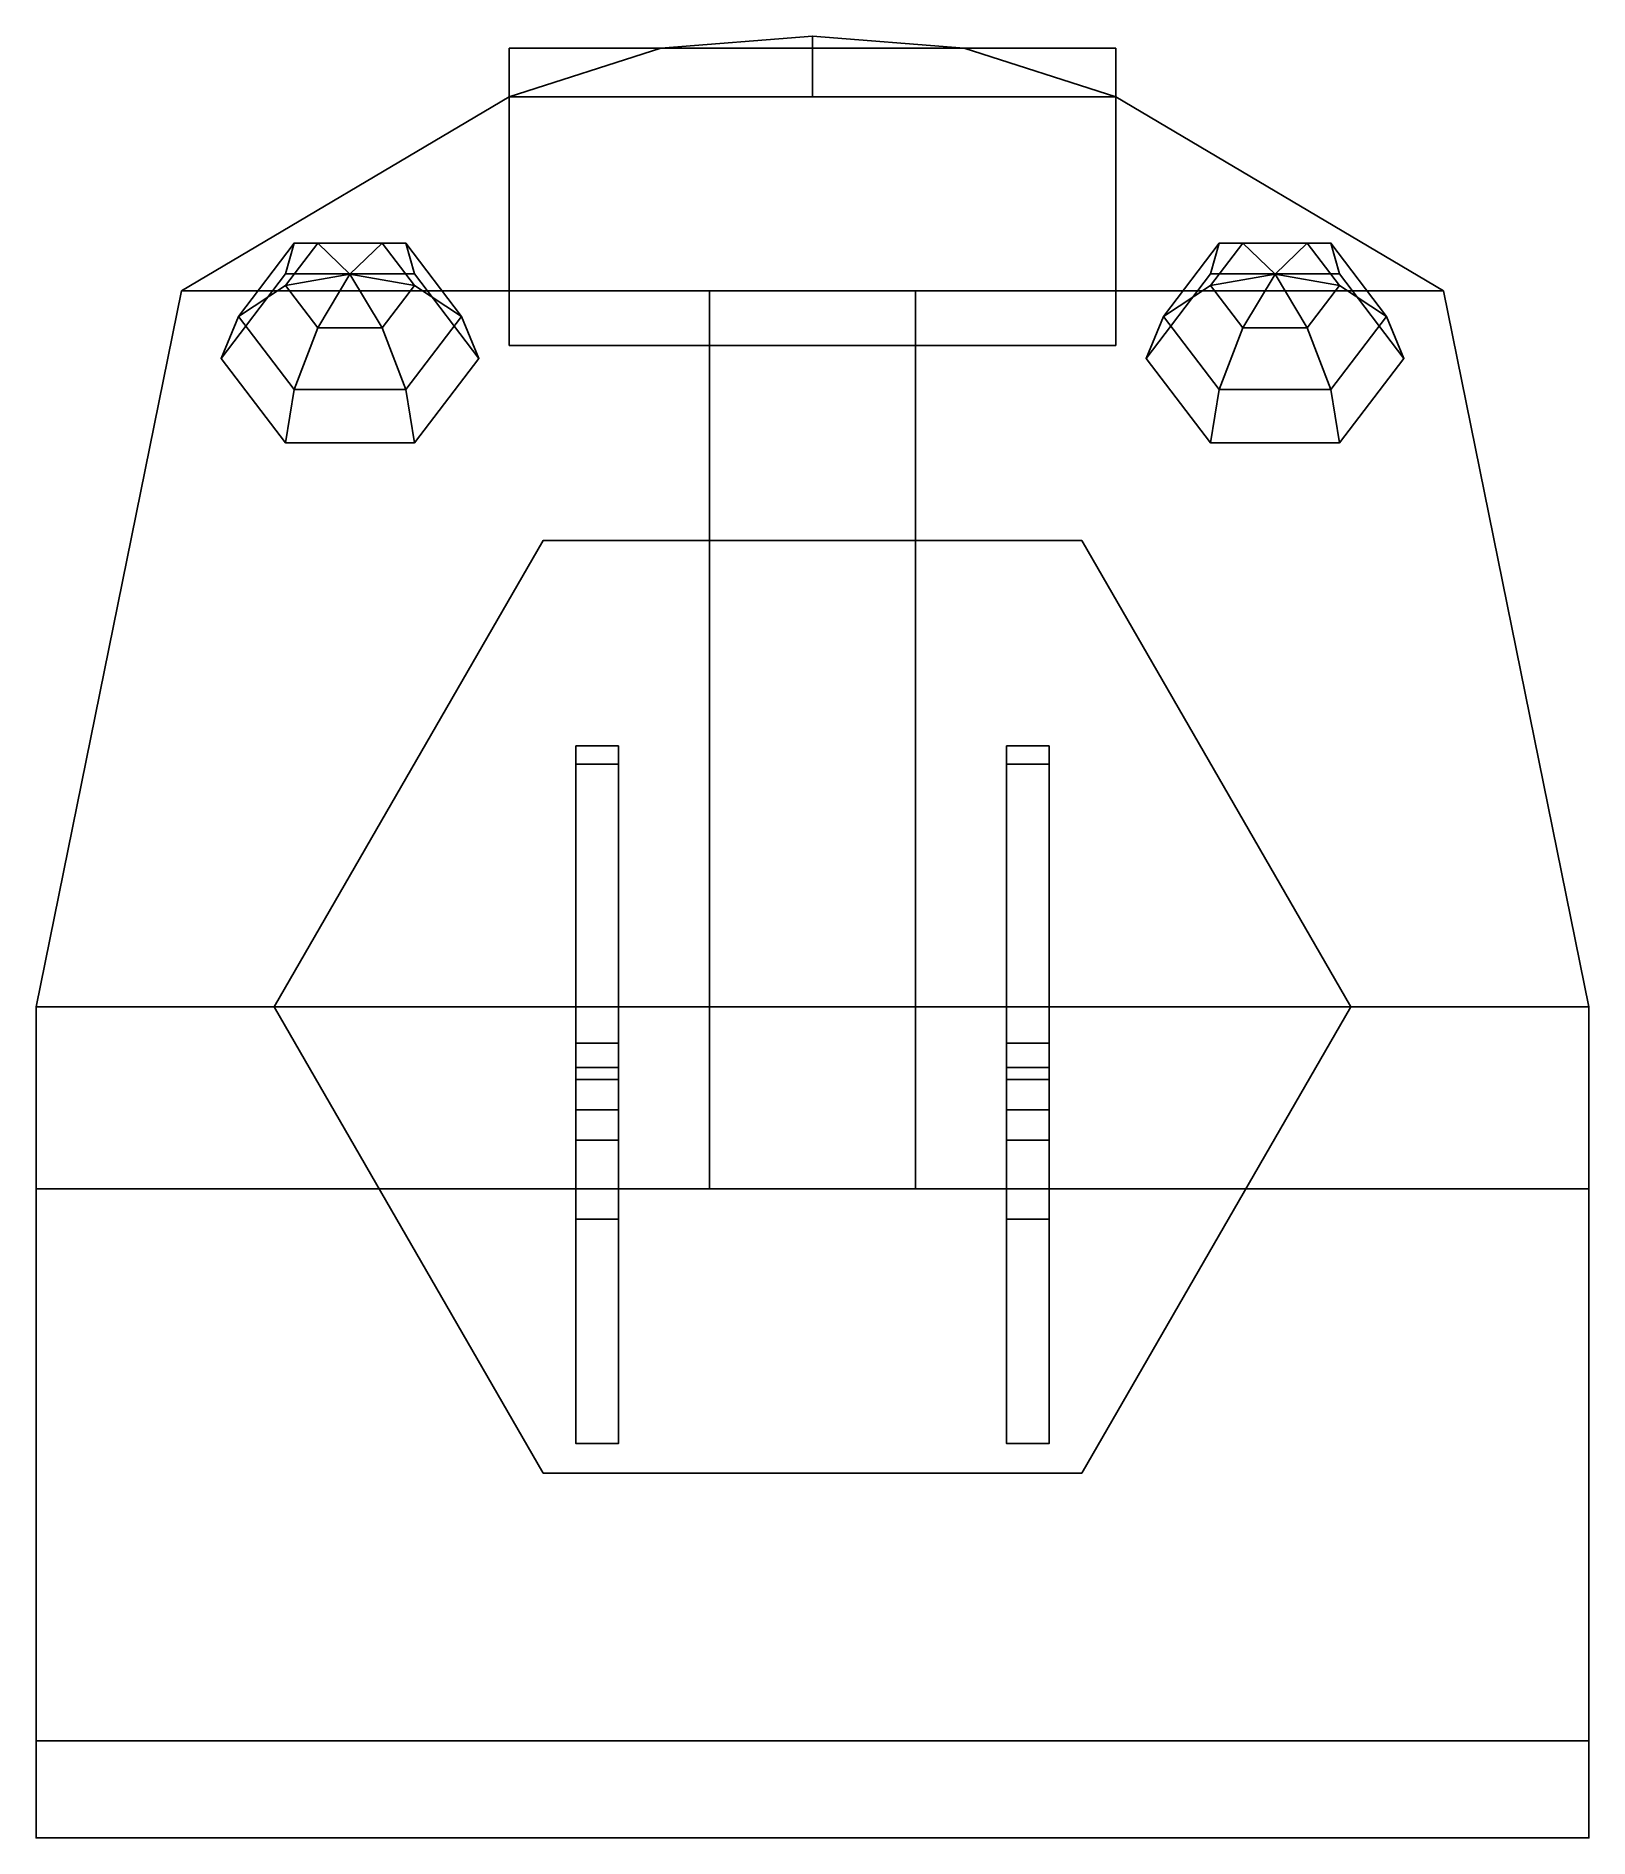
# Model space of a CAD drawing. Extents: x -1.02 to 1.02, y -1.1 to 1.28.
import ezdxf

# ---------------------------------------------------------------- set-up
doc = ezdxf.new("R2010")
doc.units = 0
doc.layers.add('TURRET', color=2, linetype='CONTINUOUS')

msp = doc.modelspace()

# ---------------------------------------------------------------- linework, layer by layer
at = {"layer": 'TURRET'}
for points in [[(0, 1.2, 0.16), (0, 1.28, 0.16), (-0.2, 1.264, 0.16), (-0.4, 1.2, 0.16)], [(-0.4, 1.2, 0.16), (-0.2, 1.264, 0.16), (0, 1.28, 0.16), (0, 1.2, 0.16)], [(0.4, 0.872, 1.256), (0.4, 1.264, 1.256), (-0.4, 1.264, 1.256), (-0.4, 0.872, 1.256)], [(0.4, 1.264, 1.256), (0.4, 1.264, 0.984), (-0.4, 1.264, 0.984), (-0.4, 1.264, 1.256)], [(-0.4, 1.2, 0.984), (-0.4, 1.264, 0.984), (0.4, 1.264, 0.984), (0.4, 1.2, 0.984)], [(-0.4, 1.2, 0.984), (-0.2, 1.264, 0.984), (-0.2, 1.264, 0.16), (-0.4, 1.2, 0.16)], [(-0.4, 1.2, 0.16), (-0.2, 1.264, 0.16), (-0.2, 1.264, 0.984), (-0.4, 1.2, 0.984)], [(-0.4, 1.264, 1.256), (-0.4, 1.264, 0.984), (-0.4, 1.2, 0.984), (-0.4, 0.872, 1.256)], [(-0.2, 1.264, 0.984), (0, 1.264, 0.984), (0, 1.28, 0.16), (-0.2, 1.264, 0.16)], [(-0.2, 1.264, 0.16), (0, 1.28, 0.16), (0, 1.264, 0.984), (-0.2, 1.264, 0.984)], [(0.2, 1.264, 0.16), (0, 1.28, 0.16), (0, 1.264, 0.984), (0.2, 1.264, 0.984)], [(0.2, 1.264, 0.984), (0, 1.264, 0.984), (0, 1.28, 0.16), (0.2, 1.264, 0.16)], [(0.4, 1.2, 0.16), (0.2, 1.264, 0.16), (0, 1.28, 0.16), (0, 1.2, 0.16)], [(0, 1.2, 0.16), (0, 1.28, 0.16), (0.2, 1.264, 0.16), (0.4, 1.2, 0.16)], [(0.4, 1.2, 0.16), (0.2, 1.264, 0.16), (0.2, 1.264, 0.984), (0.4, 1.2, 0.984)], [(0.4, 1.2, 0.984), (0.2, 1.264, 0.984), (0.2, 1.264, 0.16), (0.4, 1.2, 0.16)], [(0.4, 1.2, 0.984), (0.4, 1.264, 0.984), (0.4, 1.264, 1.256), (0.4, 0.872, 1.256)], [(0.832, 0.944, 0.16), (0.4, 1.2, 0.16), (-0.4, 1.2, 0.16), (-0.832, 0.944, 0.16)], [(-0.4, 1.2, 0.16), (-0.832, 0.944, 0.16), (-0.832, 0.944, 1.2), (-0.4, 1.2, 0.984)], [(-0.4, 1.2, 0.984), (-0.832, 0.944, 1.2), (-0.832, 0.944, 0.16), (-0.4, 1.2, 0.16)], [(-0.4, 1.2, 0.984), (-0.832, 0.944, 1.2), (-0.832, 0.944, 0.16), (-0.4, 1.2, 0.16)], [(-0.4, 1.2, 0.16), (-0.832, 0.944, 0.16), (-0.832, 0.944, 1.2), (-0.4, 1.2, 0.984)], [(-0.832, 0.944, 1.2), (-0.4, 1.2, 0.984), (0.4, 1.2, 0.984), (0.832, 0.944, 1.2)], [(0.832, 0.944, 1.2), (0.4, 1.2, 0.984), (-0.4, 1.2, 0.984), (-0.832, 0.944, 1.2)], [(0.832, 0.944, 0.16), (0.4, 1.2, 0.16), (0.4, 1.2, 0.984), (0.832, 0.944, 1.2)], [(0.832, 0.944, 1.2), (0.4, 1.2, 0.984), (0.4, 1.2, 0.16), (0.832, 0.944, 0.16)], [(0.832, 0.944, 1.2), (0.4, 1.2, 0.984), (0.4, 1.2, 0.16), (0.832, 0.944, 0.16)], [(0.832, 0.944, 0.16), (0.4, 1.2, 0.16), (0.4, 1.2, 0.984), (0.832, 0.944, 1.2)], [(-0.6836, 1.0071, 1.2538), (-0.695, 0.9666, 1.1765), (-0.78, 0.855, 1.2725), (-0.7572, 0.9104, 1.3369)], [(-0.6525, 1.0068, 1.3361), (-0.6836, 1.0071, 1.2538), (-0.7572, 0.9104, 1.3369), (-0.695, 0.951, 1.3841)], [(-0.5364, 1.0071, 1.2538), (-0.525, 0.9666, 1.1765), (-0.695, 0.9666, 1.1765), (-0.6836, 1.0071, 1.2538)], [(-0.61, 0.9659, 1.4014), (-0.6525, 1.0068, 1.3361), (-0.695, 0.951, 1.3841), (-0.61, 0.9659, 1.4014)], [(-0.5675, 1.0068, 1.3361), (-0.5364, 1.0071, 1.2538), (-0.6836, 1.0071, 1.2538), (-0.6525, 1.0068, 1.3361)], [(-0.61, 0.9659, 1.4014), (-0.5675, 1.0068, 1.3361), (-0.6525, 1.0068, 1.3361), (-0.61, 0.9659, 1.4014)], [(-0.61, 0.9659, 1.4014), (-0.525, 0.951, 1.3841), (-0.5675, 1.0068, 1.3361), (-0.61, 0.9659, 1.4014)], [(-0.525, 0.951, 1.3841), (-0.4628, 0.9104, 1.3369), (-0.5364, 1.0071, 1.2538), (-0.5675, 1.0068, 1.3361)], [(-0.4628, 0.9104, 1.3369), (-0.44, 0.855, 1.2725), (-0.525, 0.9666, 1.1765), (-0.5364, 1.0071, 1.2538)], [(0.5364, 1.0071, 1.2538), (0.525, 0.9666, 1.1765), (0.44, 0.855, 1.2725), (0.4628, 0.9104, 1.3369)], [(0.5675, 1.0068, 1.3361), (0.5364, 1.0071, 1.2538), (0.4628, 0.9104, 1.3369), (0.525, 0.951, 1.3841)], [(0.6836, 1.0071, 1.2538), (0.695, 0.9666, 1.1765), (0.525, 0.9666, 1.1765), (0.5364, 1.0071, 1.2538)], [(0.61, 0.9659, 1.4014), (0.5675, 1.0068, 1.3361), (0.525, 0.951, 1.3841), (0.61, 0.9659, 1.4014)], [(0.6525, 1.0068, 1.3361), (0.6836, 1.0071, 1.2538), (0.5364, 1.0071, 1.2538), (0.5675, 1.0068, 1.3361)], [(0.61, 0.9659, 1.4014), (0.6525, 1.0068, 1.3361), (0.5675, 1.0068, 1.3361), (0.61, 0.9659, 1.4014)], [(0.61, 0.9659, 1.4014), (0.695, 0.951, 1.3841), (0.6525, 1.0068, 1.3361), (0.61, 0.9659, 1.4014)], [(0.695, 0.951, 1.3841), (0.7572, 0.9104, 1.3369), (0.6836, 1.0071, 1.2538), (0.6525, 1.0068, 1.3361)], [(0.7572, 0.9104, 1.3369), (0.78, 0.855, 1.2725), (0.695, 0.9666, 1.1765), (0.6836, 1.0071, 1.2538)], [(-0.695, 0.951, 1.3841), (-0.7572, 0.9104, 1.3369), (-0.6836, 0.8138, 1.4201), (-0.6525, 0.8952, 1.4321)], [(-0.61, 0.9659, 1.4014), (-0.695, 0.951, 1.3841), (-0.6525, 0.8952, 1.4321), (-0.61, 0.9659, 1.4014)], [(-0.61, 0.9659, 1.4014), (-0.6525, 0.8952, 1.4321), (-0.5675, 0.8952, 1.4321), (-0.61, 0.9659, 1.4014)], [(-0.61, 0.9659, 1.4014), (-0.5675, 0.8952, 1.4321), (-0.525, 0.951, 1.3841), (-0.61, 0.9659, 1.4014)], [(-0.5675, 0.8952, 1.4321), (-0.5364, 0.8138, 1.4201), (-0.4628, 0.9104, 1.3369), (-0.525, 0.951, 1.3841)], [(0.525, 0.951, 1.3841), (0.4628, 0.9104, 1.3369), (0.5364, 0.8138, 1.4201), (0.5675, 0.8952, 1.4321)], [(0.61, 0.9659, 1.4014), (0.525, 0.951, 1.3841), (0.5675, 0.8952, 1.4321), (0.61, 0.9659, 1.4014)], [(0.61, 0.9659, 1.4014), (0.5675, 0.8952, 1.4321), (0.6525, 0.8952, 1.4321), (0.61, 0.9659, 1.4014)], [(0.61, 0.9659, 1.4014), (0.6525, 0.8952, 1.4321), (0.695, 0.951, 1.3841), (0.61, 0.9659, 1.4014)], [(0.6525, 0.8952, 1.4321), (0.6836, 0.8138, 1.4201), (0.7572, 0.9104, 1.3369), (0.695, 0.951, 1.3841)], [(1.024, 0, 0.16), (0.832, 0.944, 0.16), (-0.832, 0.944, 0.16), (-1.024, 0, 0.16)], [(-1.024, 0, 0.16), (-0.832, 0.944, 0.16), (0.832, 0.944, 0.16), (1.024, 0, 0.16)], [(-1.024, 0, 2.016), (-0.832, 0.944, 1.2), (-0.136, 0.944, 1.2), (-0.136, 0, 2.016)], [(-0.136, 0, 2.016), (-0.136, 0.944, 1.2), (-0.832, 0.944, 1.2), (-1.024, 0, 2.016)], [(-1.024, 0, 0.16), (-0.832, 0.944, 0.16), (-0.832, 0.944, 1.2), (-1.024, 0, 2.016)], [(-1.024, 0, 2.016), (-0.832, 0.944, 1.2), (-0.832, 0.944, 0.16), (-1.024, 0, 0.16)], [(-1.024, 0, 2.016), (-0.832, 0.944, 1.2), (-0.832, 0.944, 0.16), (-1.024, 0, 0.16)], [(-1.024, 0, 0.16), (-0.832, 0.944, 0.16), (-0.832, 0.944, 1.2), (-1.024, 0, 2.016)], [(1.024, 0, 2.016), (0.832, 0.944, 1.2), (0.136, 0.944, 1.2), (0.136, 0, 2.016)], [(0.136, 0, 2.016), (0.136, 0.944, 1.2), (0.832, 0.944, 1.2), (1.024, 0, 2.016)], [(1.024, 0, 0.16), (0.832, 0.944, 0.16), (0.832, 0.944, 1.2), (1.024, 0, 2.016)], [(1.024, 0, 2.016), (0.832, 0.944, 1.2), (0.832, 0.944, 0.16), (1.024, 0, 0.16)], [(1.024, 0, 2.016), (0.832, 0.944, 1.2), (0.832, 0.944, 0.16), (1.024, 0, 0.16)], [(1.024, 0, 0.16), (0.832, 0.944, 0.16), (0.832, 0.944, 1.2), (1.024, 0, 2.016)], [(-0.7572, 0.9104, 1.3369), (-0.78, 0.855, 1.2725), (-0.695, 0.7434, 1.3685), (-0.6836, 0.8138, 1.4201)], [(-0.5364, 0.8138, 1.4201), (-0.525, 0.7434, 1.3685), (-0.44, 0.855, 1.2725), (-0.4628, 0.9104, 1.3369)], [(0.4628, 0.9104, 1.3369), (0.44, 0.855, 1.2725), (0.525, 0.7434, 1.3685), (0.5364, 0.8138, 1.4201)], [(0.6836, 0.8138, 1.4201), (0.695, 0.7434, 1.3685), (0.78, 0.855, 1.2725), (0.7572, 0.9104, 1.3369)], [(-0.6525, 0.8952, 1.4321), (-0.6836, 0.8138, 1.4201), (-0.5364, 0.8138, 1.4201), (-0.5675, 0.8952, 1.4321)], [(0.5675, 0.8952, 1.4321), (0.5364, 0.8138, 1.4201), (0.6836, 0.8138, 1.4201), (0.6525, 0.8952, 1.4321)], [(-0.6836, 0.8138, 1.4201), (-0.695, 0.7434, 1.3685), (-0.525, 0.7434, 1.3685), (-0.5364, 0.8138, 1.4201)], [(0.5364, 0.8138, 1.4201), (0.525, 0.7434, 1.3685), (0.695, 0.7434, 1.3685), (0.6836, 0.8138, 1.4201)], [(-0.355, 0.6149), (-0.71, 0), (-0.71, 0, 0.16), (-0.355, 0.6149, 0.16)], [(0.355, 0.6149), (-0.355, 0.6149), (-0.355, 0.6149, 0.16), (0.355, 0.6149, 0.16)], [(0.71, 0), (0.355, 0.6149), (0.355, 0.6149, 0.16), (0.71, 0, 0.16)], [(-0.312, 0.32, 0.936), (-0.312, 0.344, 0.16), (-0.312, -0.576, 0.16), (-0.312, -0.096, 1.112)], [(-0.256, 0.32, 0.936), (-0.256, 0.344, 0.16), (-0.312, 0.344, 0.16), (-0.312, 0.32, 0.936)], [(-0.256, -0.576, 0.16), (-0.256, 0.344, 0.16), (-0.256, 0.32, 0.936), (-0.256, -0.096, 1.112)], [(0.256, 0.32, 0.936), (0.256, 0.344, 0.16), (0.256, -0.576, 0.16), (0.256, -0.096, 1.112)], [(0.312, 0.32, 0.936), (0.312, 0.344, 0.16), (0.256, 0.344, 0.16), (0.256, 0.32, 0.936)], [(0.312, -0.576, 0.16), (0.312, 0.344, 0.16), (0.312, 0.32, 0.936), (0.312, -0.096, 1.112)], [(-0.256, 0.32, 1.208), (-0.256, 0.32, 0.936), (-0.312, 0.32, 0.936), (-0.312, 0.32, 1.208)], [(-0.312, 0.32, 1.208), (-0.312, 0.32, 0.936), (-0.312, -0.096, 1.112), (-0.312, -0.096, 1.208)], [(-0.312, -0.048, 1.632), (-0.312, 0.32, 1.208), (-0.312, -0.096, 1.208), (-0.312, -0.28, 1.632)], [(-0.256, -0.048, 1.632), (-0.256, 0.32, 1.208), (-0.312, 0.32, 1.208), (-0.312, -0.048, 1.632)], [(-0.256, -0.096, 1.112), (-0.256, 0.32, 0.936), (-0.256, 0.32, 1.208), (-0.256, -0.096, 1.208)], [(-0.256, -0.096, 1.208), (-0.256, 0.32, 1.208), (-0.256, -0.048, 1.632), (-0.256, -0.28, 1.632)], [(0.256, 0.32, 1.208), (0.256, 0.32, 0.936), (0.256, -0.096, 1.112), (0.256, -0.096, 1.208)], [(0.312, 0.32, 1.208), (0.312, 0.32, 0.936), (0.256, 0.32, 0.936), (0.256, 0.32, 1.208)], [(0.312, -0.048, 1.632), (0.312, 0.32, 1.208), (0.256, 0.32, 1.208), (0.256, -0.048, 1.632)], [(0.256, -0.048, 1.632), (0.256, 0.32, 1.208), (0.256, -0.096, 1.208), (0.256, -0.28, 1.632)], [(0.312, -0.096, 1.112), (0.312, 0.32, 0.936), (0.312, 0.32, 1.208), (0.312, -0.096, 1.208)], [(0.312, -0.096, 1.208), (0.312, 0.32, 1.208), (0.312, -0.048, 1.632), (0.312, -0.28, 1.632)], [(-1.024, -0.24, 2.044), (-1.024, 0, 2.016), (-0.136, 0, 2.016), (-0.136, -0.24, 2.044)], [(-0.136, -0.24, 2.044), (-0.136, 0, 2.016), (-1.024, 0, 2.016), (-1.024, -0.24, 2.044)], [(0.136, -0.24, 2.044), (0.136, 0, 2.016), (1.024, 0, 2.016), (1.024, -0.24, 2.044)], [(1.024, -0.24, 2.044), (1.024, 0, 2.016), (0.136, 0, 2.016), (0.136, -0.24, 2.044)], [(1.024, -0.968, 0.16), (1.024, 0, 0.16), (-1.024, 0, 0.16), (-1.024, -0.968, 0.16)], [(-1.024, -0.968, 0.16), (-1.024, 0, 0.16), (1.024, 0, 0.16), (1.024, -0.968, 0.16)], [(-1.024, -1.096, 2.144), (-1.024, 0, 2.016), (-1.024, 0, 0.16), (-1.024, -0.968, 0.16)], [(-1.024, -0.968, 0.16), (-1.024, 0, 0.16), (-1.024, 0, 2.016), (-1.024, -1.096, 2.144)], [(-0.71, 0), (-0.355, -0.6149), (-0.355, -0.6149, 0.16), (-0.71, 0, 0.16)], [(0.355, -0.6149), (0.71, 0), (0.71, 0, 0.16), (0.355, -0.6149, 0.16)], [(1.024, -0.968, 0.16), (1.024, 0, 0.16), (1.024, 0, 2.016), (1.024, -1.096, 2.144)], [(1.024, -1.096, 2.144), (1.024, 0, 2.016), (1.024, 0, 0.16), (1.024, -0.968, 0.16)], [(-0.256, -0.08, 1.704), (-0.256, -0.048, 1.632), (-0.312, -0.048, 1.632), (-0.312, -0.08, 1.704)], [(-0.312, -0.08, 1.704), (-0.312, -0.048, 1.632), (-0.312, -0.28, 1.632), (-0.312, -0.24, 1.68)], [(-0.256, -0.28, 1.632), (-0.256, -0.048, 1.632), (-0.256, -0.08, 1.704), (-0.256, -0.24, 1.68)], [(0.256, -0.08, 1.704), (0.256, -0.048, 1.632), (0.256, -0.28, 1.632), (0.256, -0.24, 1.68)], [(0.312, -0.08, 1.704), (0.312, -0.048, 1.632), (0.256, -0.048, 1.632), (0.256, -0.08, 1.704)], [(0.312, -0.28, 1.632), (0.312, -0.048, 1.632), (0.312, -0.08, 1.704), (0.312, -0.24, 1.68)], [(-0.256, -0.136, 1.736), (-0.256, -0.08, 1.704), (-0.312, -0.08, 1.704), (-0.312, -0.136, 1.736)], [(-0.312, -0.136, 1.736), (-0.312, -0.08, 1.704), (-0.312, -0.24, 1.68), (-0.312, -0.176, 1.728)], [(-0.256, -0.24, 1.68), (-0.256, -0.08, 1.704), (-0.256, -0.136, 1.736), (-0.256, -0.176, 1.728)], [(0.256, -0.136, 1.736), (0.256, -0.08, 1.704), (0.256, -0.24, 1.68), (0.256, -0.176, 1.728)], [(0.312, -0.136, 1.736), (0.312, -0.08, 1.704), (0.256, -0.08, 1.704), (0.256, -0.136, 1.736)], [(0.312, -0.24, 1.68), (0.312, -0.08, 1.704), (0.312, -0.136, 1.736), (0.312, -0.176, 1.728)], [(-0.312, -0.096, 1.112), (-0.312, -0.576, 0.16), (-0.256, -0.576, 0.16), (-0.256, -0.096, 1.112)], [(-0.312, -0.28, 1.632), (-0.312, -0.096, 1.208), (-0.256, -0.096, 1.208), (-0.256, -0.28, 1.632)], [(-0.312, -0.096, 1.208), (-0.312, -0.096, 1.112), (-0.256, -0.096, 1.112), (-0.256, -0.096, 1.208)], [(0.256, -0.096, 1.112), (0.256, -0.576, 0.16), (0.312, -0.576, 0.16), (0.312, -0.096, 1.112)], [(0.256, -0.096, 1.208), (0.256, -0.096, 1.112), (0.312, -0.096, 1.112), (0.312, -0.096, 1.208)], [(0.256, -0.28, 1.632), (0.256, -0.096, 1.208), (0.312, -0.096, 1.208), (0.312, -0.28, 1.632)], [(-0.256, -0.176, 1.728), (-0.256, -0.136, 1.736), (-0.312, -0.136, 1.736), (-0.312, -0.176, 1.728)], [(0.312, -0.176, 1.728), (0.312, -0.136, 1.736), (0.256, -0.136, 1.736), (0.256, -0.176, 1.728)], [(-0.312, -0.176, 1.728), (-0.312, -0.24, 1.68), (-0.256, -0.24, 1.68), (-0.256, -0.176, 1.728)], [(0.256, -0.176, 1.728), (0.256, -0.24, 1.68), (0.312, -0.24, 1.68), (0.312, -0.176, 1.728)], [(1.024, -1.096, 2.144), (1.024, -0.24, 2.044), (-1.024, -0.24, 2.044), (-1.024, -1.096, 2.144)], [(-1.024, -1.096, 2.144), (-1.024, -0.24, 2.044), (1.024, -0.24, 2.044), (1.024, -1.096, 2.144)], [(-0.312, -0.24, 1.68), (-0.312, -0.28, 1.632), (-0.256, -0.28, 1.632), (-0.256, -0.24, 1.68)], [(0.256, -0.24, 1.68), (0.256, -0.28, 1.632), (0.312, -0.28, 1.632), (0.312, -0.24, 1.68)], [(-0.355, -0.6149), (0.355, -0.6149), (0.355, -0.6149, 0.16), (-0.355, -0.6149, 0.16)]]:
    msp.add_3dface(points, dxfattribs=at)

doc.saveas('drawing.dxf')
